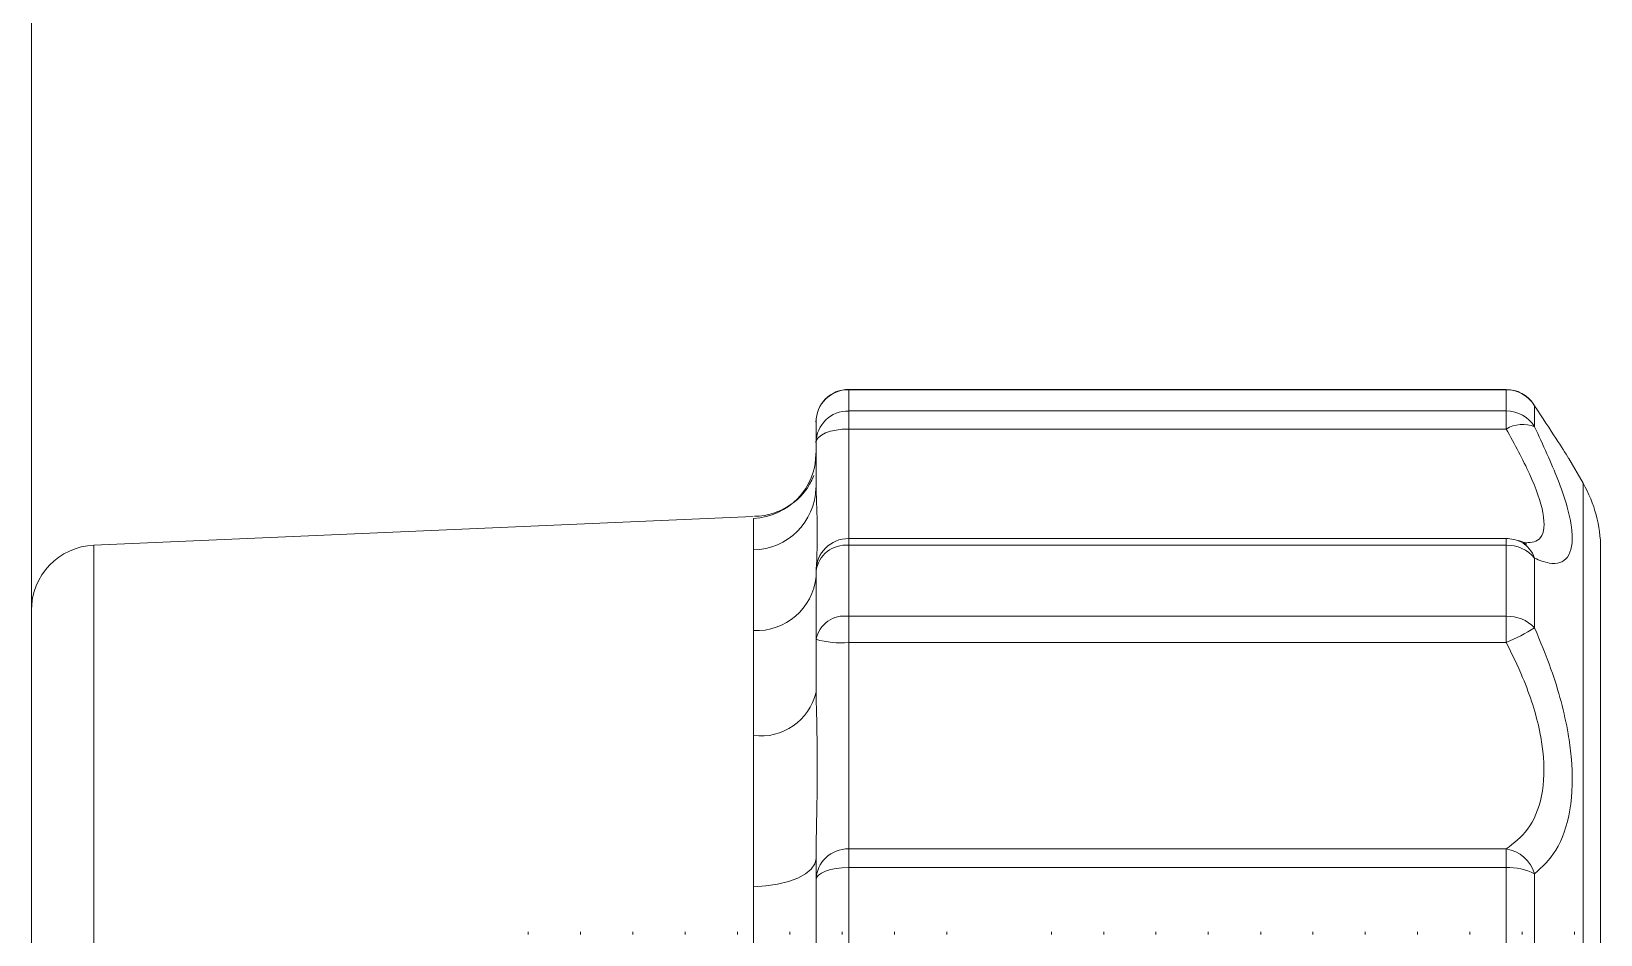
# Model space of a CAD drawing. Extents: x -382 to 1420, y -377 to 265.
# Drawn here: x -120.78 to -119.843, y 18.758 to 19.298 of the extents above; entities that cross this region are included whole.
import ezdxf

# ---------------------------------------------------------------- set-up
doc = ezdxf.new("R2010")
doc.units = 0
doc.header["$MEASUREMENT"] = 0
doc.layers.add('AV-Detl-Obje-Mont', color=232, linetype='CONTINUOUS')

msp = doc.modelspace()

# ---------------------------------------------------------------- linework, layer by layer
at = {"layer": 'AV-Detl-Obje-Mont', "linetype": 'Continuous', "lineweight": 15}
for p, q in [((-120.77999, 13.8927), (-120.77999, 20.63862)), ((-119.89942, 19.08403), (-120.29201, 19.08403)), ((-120.29201, 19.08403), (-120.29201, 19.08386)), ((-120.29201, 19.08386), (-120.29201, 19.07114)), ((-119.89942, 19.08386), (-120.29201, 19.08386)), ((-119.89942, 19.08386), (-119.89942, 19.08403)), ((-119.89942, 19.07114), (-119.89942, 19.08386)), ((-120.29201, 19.07114), (-120.29201, 19.06038)), ((-120.29201, 19.07114), (-119.89942, 19.07114)), ((-119.89942, 19.06038), (-119.89942, 19.07114)), ((-119.88309, 19.0752), (-119.88252, 19.07418)), ((-119.88252, 19.07418), (-119.88252, 19.06172)), ((-120.31153, 19.05231), (-120.31153, 19.06451)), ((-119.89942, 19.06038), (-120.29201, 19.06038)), ((-120.29201, 19.06038), (-120.29201, 18.99498)), ((-120.31153, 19.02522), (-120.31153, 19.05231)), ((-119.85353, 19.02794), (-119.86206, 19.0427)), ((-119.85353, 18.84519), (-119.85353, 19.02794)), ((-120.349, 19.00819), (-120.74265, 18.991)), ((-120.34887, 18.98822), (-120.34887, 19.00702)), ((-120.34887, 19.00702), (-120.34887, 19.00515)), ((-119.89942, 18.99498), (-120.29201, 18.99498)), ((-120.29201, 18.99498), (-120.29201, 18.99094)), ((-119.89942, 18.99094), (-119.89942, 18.99498)), ((-120.74265, 18.991), (-120.74265, 18.82477)), ((-120.34887, 18.93997), (-120.34887, 18.98822)), ((-120.29201, 18.99094), (-120.29201, 18.94852)), ((-119.89942, 18.99094), (-120.29201, 18.99094)), ((-119.89942, 18.94852), (-119.89942, 18.99094)), ((-119.88252, 18.9832), (-119.88252, 18.94166)), ((-119.84307, 18.9889), (-119.84307, 18.82362)), ((-120.31153, 18.93481), (-120.31153, 18.97546)), ((-120.29201, 18.94852), (-120.29201, 18.9329)), ((-120.29201, 18.94852), (-119.89942, 18.94852)), ((-119.89942, 18.9329), (-119.89942, 18.94852)), ((-120.34887, 18.87732), (-120.34887, 18.93997)), ((-120.31153, 18.90319), (-120.31153, 18.93481)), ((-120.29201, 18.9329), (-120.29201, 18.80966)), ((-119.89942, 18.9329), (-120.29201, 18.9329)), ((-120.34887, 18.78704), (-120.34887, 18.87732)), ((-119.85353, 18.21094), (-119.85353, 18.84519)), ((-120.74265, 18.82477), (-120.74265, 18.24788)), ((-119.84307, 18.82362), (-119.84307, 18.24998)), ((-120.29201, 18.80966), (-120.29201, 18.79848)), ((-120.29201, 18.80966), (-119.89942, 18.80966)), ((-119.89942, 18.79848), (-119.89942, 18.80966)), ((-120.31153, 18.79102), (-120.31153, 18.80386)), ((-120.31153, 18.77731), (-120.31153, 18.79453)), ((-120.29201, 18.79848), (-120.29201, 18.73773)), ((-119.89942, 18.79848), (-120.29201, 18.79848)), ((-119.89942, 18.73773), (-119.89942, 18.79848)), ((-119.88252, 18.79475), (-119.88252, 18.73526)), ((-120.34887, 18.69732), (-120.34887, 18.78704)), ((-120.31153, 18.7328), (-120.31153, 18.79102)), ((-120.48333, 18.76017), (-120.48333, 18.75849)), ((-120.45207, 18.76017), (-120.45207, 18.75849)), ((-120.42081, 18.76017), (-120.42081, 18.75849)), ((-120.38964, 18.76017), (-120.38964, 18.75849)), ((-120.35838, 18.76017), (-120.35838, 18.75849)), ((-120.32712, 18.76017), (-120.32712, 18.75849)), ((-120.29595, 18.76017), (-120.29595, 18.75849)), ((-120.26469, 18.76017), (-120.26469, 18.75849)), ((-120.23343, 18.76017), (-120.23343, 18.75849)), ((-120.17099, 18.76017), (-120.17099, 18.75849)), ((-120.13974, 18.76017), (-120.13974, 18.75849)), ((-120.10856, 18.76017), (-120.10856, 18.75849)), ((-120.0773, 18.76017), (-120.0773, 18.75849)), ((-120.04604, 18.76017), (-120.04604, 18.75849)), ((-120.01487, 18.76017), (-120.01487, 18.75849)), ((-119.98361, 18.76017), (-119.98361, 18.75849)), ((-119.95235, 18.76017), (-119.95235, 18.75849)), ((-119.92118, 18.76017), (-119.92118, 18.75849)), ((-119.88992, 18.76017), (-119.88992, 18.75849)), ((-119.85866, 18.76017), (-119.85866, 18.75849))]:
    msp.add_line(p, q, dxfattribs=at)
at = {"layer": 'AV-Detl-Obje-Mont', "linetype": 'Continuous', "lineweight": 15, "flags": 128}
for points in [[(-120.29201, 19.06038), (-120.29582, 19.06022), (-120.29948, 19.05976), (-120.30286, 19.05902), (-120.30582, 19.05802), (-120.30824, 19.05679), (-120.31005, 19.0554), (-120.31116, 19.05389), (-120.31153, 19.05231)], [(-120.31153, 18.80386), (-120.31224, 18.80066), (-120.31434, 18.79759), (-120.31776, 18.79474), (-120.32237, 18.79222), (-120.328, 18.79012), (-120.33446, 18.78853), (-120.3415, 18.78749), (-120.34887, 18.78704)], [(-120.31153, 18.79102), (-120.31116, 18.79248), (-120.31005, 18.79388), (-120.30824, 18.79516), (-120.30582, 18.7963), (-120.30286, 18.79722), (-120.29948, 18.79791), (-120.29582, 18.79834), (-120.29201, 18.79848)]]:
    msp.add_lwpolyline(points, dxfattribs=at)
at = {"layer": 'AV-Detl-Obje-Mont', "linetype": 'Continuous', "lineweight": 15}
for centre, radius, start, end in [((-120.29201, 19.06451), 0.01952, 90, 180), ((-120.2921, 19.06442), 0.01944, 89.7529, 179.75075), ((-119.89942, 19.06451), 0.01952, 33.20005, 90), ((-119.89939, 19.06431), 0.01955, 30.33622, 90.09271), ((-120.29236, 19.05196), 0.01918, 88.9752, 178.93716), ((-119.89929, 19.05148), 0.01966, 31.41433, 90.37735), ((-119.8896, 19.04385), 0.01923, 68.39443, 120.71981), ((-120.35051, 19.04595), 0.03897, 272.40829, 359.91801), ((-120.34887, 19.04718), 0.03895, 270.79169, 337.96607), ((-120.34949, 19.02619), 0.03797, 270.94256, 358.53664), ((-119.92115, 18.9889), 0.07808, 0, 30), ((-120.29201, 18.97546), 0.01952, 90, 180), ((-119.89942, 18.97546), 0.01952, 63.65184, 90), ((-119.89821, 18.9783), 0.01644, 17.3441, 63.05658), ((-120.74095, 18.952), 0.03904, 92.5, 180), ((-120.29382, 18.97318), 0.01785, 84.17871, 172.65188), ((-119.89874, 18.9701), 0.02085, 38.91984, 91.87851), ((-120.34712, 18.9757), 0.03577, 267.20237, 354.27394), ((-120.29448, 18.93129), 0.01741, 81.83618, 168.33724), ((-119.89849, 18.92655), 0.02199, 43.41665, 92.4315), ((-119.94137, 19.03453), 0.10995, 292.42962, 302.3639), ((-120.29685, 18.98432), 0.05165, 253.48035, 275.36966), ((-120.34454, 18.91095), 0.03391, 262.66548, 346.77358), ((-120.29244, 18.79057), 0.01909, 88.7043, 178.64286), ((-119.90286, 18.78872), 0.02121, 16.50668, 80.68272), ((-119.89785, 18.76544), 0.03308, 62.38885, 92.72477)]:
    msp.add_arc(centre, radius, start, end, dxfattribs=at)
for points, knots in [([(-119.8621, 19.04267), (-119.86425, 19.04616), (-119.86857, 19.05316), (-119.87786, 19.06716), (-119.88252, 19.07418)], [0, 0, 0, 0, 0.498636, 1, 1, 1, 1]), ([(-119.8889, 18.99235), (-119.88544, 18.99252), (-119.87785, 18.99289), (-119.87629, 19.0023), (-119.8783, 19.01561), (-119.88418, 19.03246), (-119.89441, 19.0512), (-119.89942, 19.06038)], [0, 0, 0, 0, 0.209695, 0.460647, 0.499178, 0.754677, 1, 1, 1, 1]), ([(-119.88252, 19.06172), (-119.87749, 19.05091), (-119.8671, 19.02856), (-119.86139, 19.00905), (-119.85937, 18.99325), (-119.86146, 18.98198), (-119.87116, 18.97875), (-119.87953, 18.98203), (-119.88252, 18.9832)], [0, 0, 0, 0, 0.203578, 0.420703, 0.453745, 0.668943, 0.881719, 1, 1, 1, 1]), ([(-120.31153, 19.02522), (-120.31121, 19.01714), (-120.3103, 18.99416), (-120.31128, 18.97913), (-120.31151, 18.97283), (-120.31153, 18.97213)], [0, 0, 0, 0, 0.325586, 0.925306, 1, 1, 1, 1]), ([(-119.88866, 18.99135), (-119.88809, 18.99142), (-119.88607, 18.99168), (-119.88961, 18.99291), (-119.89214, 18.99379)], [0, 0, 0, 0, 0.2822543, 1, 1, 1, 1]), ([(-119.88252, 18.94166), (-119.87911, 18.93349), (-119.87044, 18.91267), (-119.86335, 18.88613), (-119.85944, 18.85745), (-119.86017, 18.83174), (-119.86852, 18.80752), (-119.87797, 18.7989), (-119.88252, 18.79475)], [0, 0, 0, 0, 0.135253, 0.344435, 0.421061, 0.619683, 0.816957, 1, 1, 1, 1]), ([(-119.89942, 18.80966), (-119.89489, 18.81305), (-119.88558, 18.82002), (-119.87709, 18.84014), (-119.87635, 18.86188), (-119.88028, 18.88609), (-119.88748, 18.90862), (-119.89602, 18.92599), (-119.89942, 18.9329)], [0, 0, 0, 0, 0.186141, 0.382425, 0.577442, 0.652988, 0.862086, 1, 1, 1, 1]), ([(-120.31153, 18.90319), (-120.31121, 18.89106), (-120.3103, 18.85658), (-120.31128, 18.82449), (-120.31151, 18.80591), (-120.31153, 18.80386)], [0, 0, 0, 0, 0.325586, 0.925306, 1, 1, 1, 1])]:
    msp.add_open_spline(points, degree=3, knots=knots, dxfattribs=at)

doc.saveas('drawing.dxf')
